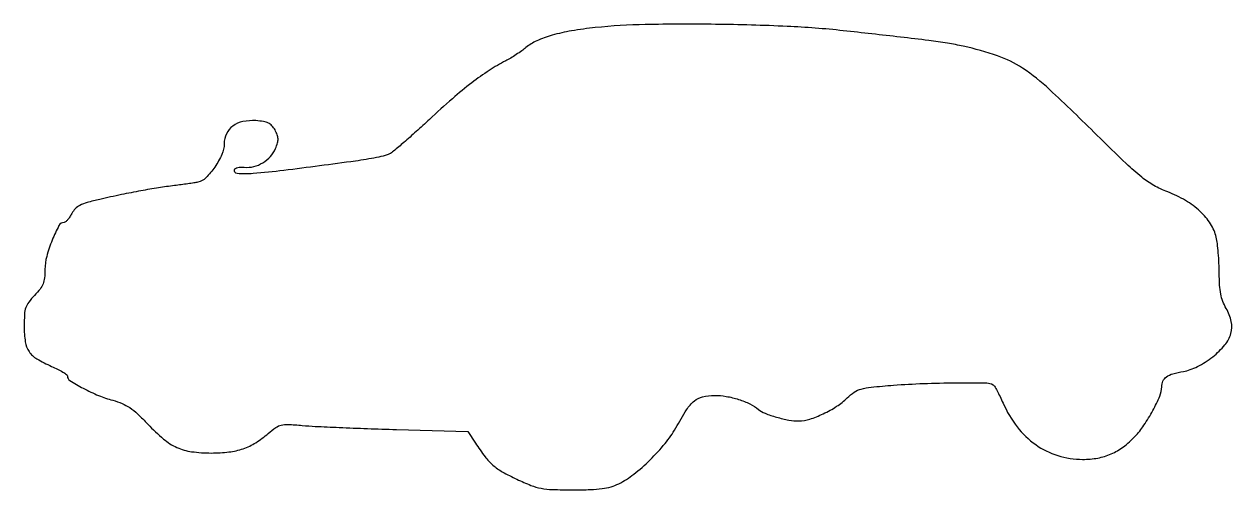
# Model space of a CAD drawing. Extents: x 0 to 378, y 0 to 146.
import ezdxf

# ---------------------------------------------------------------- set-up
doc = ezdxf.new("R2010")
doc.units = 0

msp = doc.modelspace()

# ---------------------------------------------------------------- linework, layer by layer
msp.add_lwpolyline([(179, 144.8561, 0.016318), (171.58058, 143.843978, 0.027836), (165.482909, 142.455639, 0.033737), (160.686219, 140.721146, 0.070384), (157.316502, 138.632092, -0.018351), (155.986055, 137.602083, -0.010295), (154.299957, 136.444813, -0.010262), (152.546402, 135.34445, -0.016464), (151.002499, 134.487026, 0.026182), (145.844963, 131.490173, 0.018908), (140.41716, 127.643478, 0.015607), (134.330449, 122.665123, 0.008389), (127.125616, 116.17115, -0.004224), (122.997078, 112.387148, -0.005606), (119.174308, 109.019256, -0.004065), (115.923435, 106.265032, -0.054824), (114.625616, 105.405039, -0.05808), (113.320034, 104.914143, -0.009038), (110.627525, 104.296365, -0.009961), (107.410167, 103.685802, -0.008527), (104, 103.168433, -0.001494), (81.636983, 100.23282, -0.014261), (72.055508, 99.280985, -0.032745), (67.087696, 99.256004, -0.480669), (66.210389, 100.5, -0.208328), (66.514604, 100.86659, -0.057697), (67.232583, 101.130359, -0.04789), (68.19655, 101.267284, -0.034499), (69.283512, 101.241649, 0.084252), (72.233623, 101.46498, 0.074252), (75.088125, 102.644674, 0.074431), (77.467513, 104.603343, 0.085405), (79.03731, 107.090074, 0.025793), (79.675877, 108.888842, 0.078649), (79.846683, 110.169653, 0.086272), (79.607063, 111.373242, 0.035284), (78.89583, 112.887232, 0.05666), (77.936102, 114.223309, 0.095815), (76.8372, 115.047718, 0.073938), (75.310021, 115.528479, 0.022964), (72.912087, 115.796851, 0.067697), (68.87761, 115.515377, 0.106564), (65.714833, 114.113694, 0.123705), (63.717229, 111.71853, 0.112719), (63, 108.577458, -0.105174), (62.295637, 105.265952, -0.045669), (60.085509, 101.318779, -0.045271), (57.287717, 97.94397, -0.147145), (54.759202, 96.575957, -0.011344), (53.563462, 96.357067, -0.003221), (51.694891, 96.070978, -0.003242), (49.579969, 95.775095, -0.003427), (47.5, 95.512336, 0.009117), (42.511824, 94.824433, 0.006634), (36.990458, 93.884932, 0.005982), (30.89364, 92.688518, 0.004389), (24.160617, 91.221612, 0.011089), (20.150418, 90.216968, 0.050322), (17.905613, 89.350921, 0.083718), (16.473484, 88.293931, 0.0728), (15.384937, 86.777492, -0.025315), (14.764865, 85.71401, -0.033223), (14.089294, 84.815888, -0.035082), (13.451499, 84.173059, -0.181761), (12.991166, 84, 0.278845), (11.381321, 83.026514, 0.023831), (9.260063, 78.466319, 0.030583), (7.542826, 73.396644, 0.06646), (7, 69.330851, -0.026518), (6.859896, 66.691057, -0.06911), (6.401412, 64.849842, -0.069711), (5.46121, 63.212477, -0.027341), (3.75, 61.242065, 0.028525), (1.917138, 59.121458, 0.083237), (1.010398, 57.419928, 0.066955), (0.605602, 55.313015, 0.014027), (0.5, 51.549446, 0.03668), (0.856107, 46.70167, 0.114239), (2.045201, 43.673199, 0.109199), (4.479195, 41.398303, 0.031969), (9.071303, 39.064672, -0.014887), (10.959758, 38.184768, -0.022102), (12.552195, 37.294031, -0.018463), (13.761418, 36.482436, -0.240153), (14, 36.014356, 0.260065), (14.762916, 34.646781, 0.015754), (18.98163, 32.222471, 0.023384), (23.771179, 29.948233, 0.034672), (28.169229, 28.455358, -0.034721), (31.084768, 27.46539, -0.049881), (33.481047, 26.167391, -0.039664), (35.938966, 24.198429, -0.013884), (39.152217, 21.004108, 0.02752), (44.075012, 16.370149, 0.068674), (48.243921, 13.738851, 0.072734), (52.821708, 12.41912, 0.03388), (59, 12, 0.030118), (64.514202, 12.332457, 0.052765), (68.966172, 13.35547, 0.056567), (72.891884, 15.224351, 0.040824), (76.787906, 18.118641, -0.025467), (79.131866, 19.974169, -0.097394), (80.821217, 20.737751, -0.070528), (82.938634, 20.927801, -0.009412), (87.423679, 20.612742, 0.009687), (91.479049, 20.330109, 0.001777), (98.980689, 19.979888, 0.001909), (107.761857, 19.634797, 0.001735), (116.829731, 19.344626), (139.159463, 18.707651), (141.529843, 15.103826, 0.017183), (144.554461, 10.832527, 0.050859), (147.006339, 8.211944, 0.051415), (149.921837, 6.155639, 0.017857), (154.5, 3.796441, 0.016062), (158.879774, 1.903294, 0.047457), (162.02573, 0.995153, 0.038605), (165.621867, 0.60156, 0.007961), (172, 0.5, 0.007896), (177.493439, 0.586763, 0.025165), (181.149508, 0.886884, 0.036742), (183.901532, 1.461028, 0.045463), (186.341689, 2.40745, 0.051406), (190.985951, 5.342361, 0.027192), (196.111242, 9.843661, 0.027063), (200.799519, 14.961261, 0.044138), (204.118473, 19.81973, -0.014339), (207.541428, 25.533076, -0.075748), (209.94127, 28.27121, -0.117593), (212.528707, 29.571987, -0.057994), (216.206433, 30, -0.042446), (219.914552, 29.68464, -0.034414), (223.794402, 28.741403, -0.035476), (227.326969, 27.33778, -0.062329), (229.963402, 25.634384, 0.082133), (232.043451, 24.403813, 0.023058), (235.633043, 23.197435, 0.024065), (239.485882, 22.295369, 0.047406), (242.61602, 22.021962, 0.07589), (246.000987, 22.565117, 0.03349), (250.224482, 24.240045, 0.033014), (254.401078, 26.579045, 0.047933), (257.704274, 29.208425, -0.044618), (259.938565, 31.011217, -0.080825), (262.070012, 31.984727, -0.042387), (265.208689, 32.56372, -0.005138), (272.204274, 33.176848, -0.010205), (281.525578, 33.706283, -0.007928), (291.681575, 33.914235, -0.003345), (301.303505, 33.894296, -0.137052), (303.290643, 33.320373, -0.121006), (303.715958, 32.887318, -0.008948), (304.543919, 31.433317, -0.012021), (305.469082, 29.63746, -0.008819), (306.411387, 27.604452, 0.059986), (310.830584, 20.168454, 0.074938), (316.616202, 14.61245, 0.078634), (323.538961, 11.194513, 0.075137), (331.289838, 10.009769, 0.045171), (336.036522, 10.431395, 0.058461), (340.215501, 11.704268, 0.057905), (344.016625, 13.921878, 0.043173), (347.636863, 17.162371, 0.040503), (350.450842, 20.689262, 0.024137), (353.233078, 25.286728, 0.022268), (355.41624, 29.789909, 0.102074), (356, 32.619599, -0.102945), (356.383945, 34.464648, -0.135409), (357.459743, 35.79631, -0.088553), (359.458777, 36.750773, -0.026337), (362.777219, 37.479432, 0.044963), (364.906787, 38.030807, 0.03006), (367.223984, 39.019573, 0.027703), (369.617546, 40.386256, 0.023677), (371.979139, 42.077745, 0.050753), (375.752218, 45.738667, 0.107713), (377.638433, 49.322574, 0.122204), (377.738099, 53.059265, 0.076573), (376.150859, 57.159036, -0.039619), (375.106439, 59.360171, -0.042357), (374.449947, 61.65031, -0.033705), (374.094975, 64.42752, -0.01412), (373.976143, 68.198118, 0.010566), (373.900979, 71.278232, 0.00923), (373.694874, 74.494828, 0.00932), (373.400664, 77.395402, 0.027067), (373.05213, 79.38002, 0.087649), (371.285695, 83.525436, 0.060602), (367.998393, 87.438372, 0.053912), (363.432932, 90.861007, 0.04267), (357.875045, 93.547748, -0.036279), (353.542774, 95.574219, -0.041656), (349.756949, 98.127267, -0.022264), (344.924003, 102.375527, -0.003412), (335.751469, 111.313499, 0.007047), (320.970771, 125.508179, 0.041257), (312.524245, 132.180953, 0.063259), (304.735033, 136.038154, 0.030568), (294, 139.036118, 0.012496), (289.018514, 139.974653, 0.008175), (283.234557, 140.818553, 0.004077), (274.355663, 141.892581, 0.000611), (256.5, 143.882816, 0.01631), (238.95376, 145.239486, 0.007998), (216.54778, 145.879433, 0.00788), (194.617044, 145.809205, 0.020999)], format="xyb", close=True)

doc.saveas('drawing.dxf')
